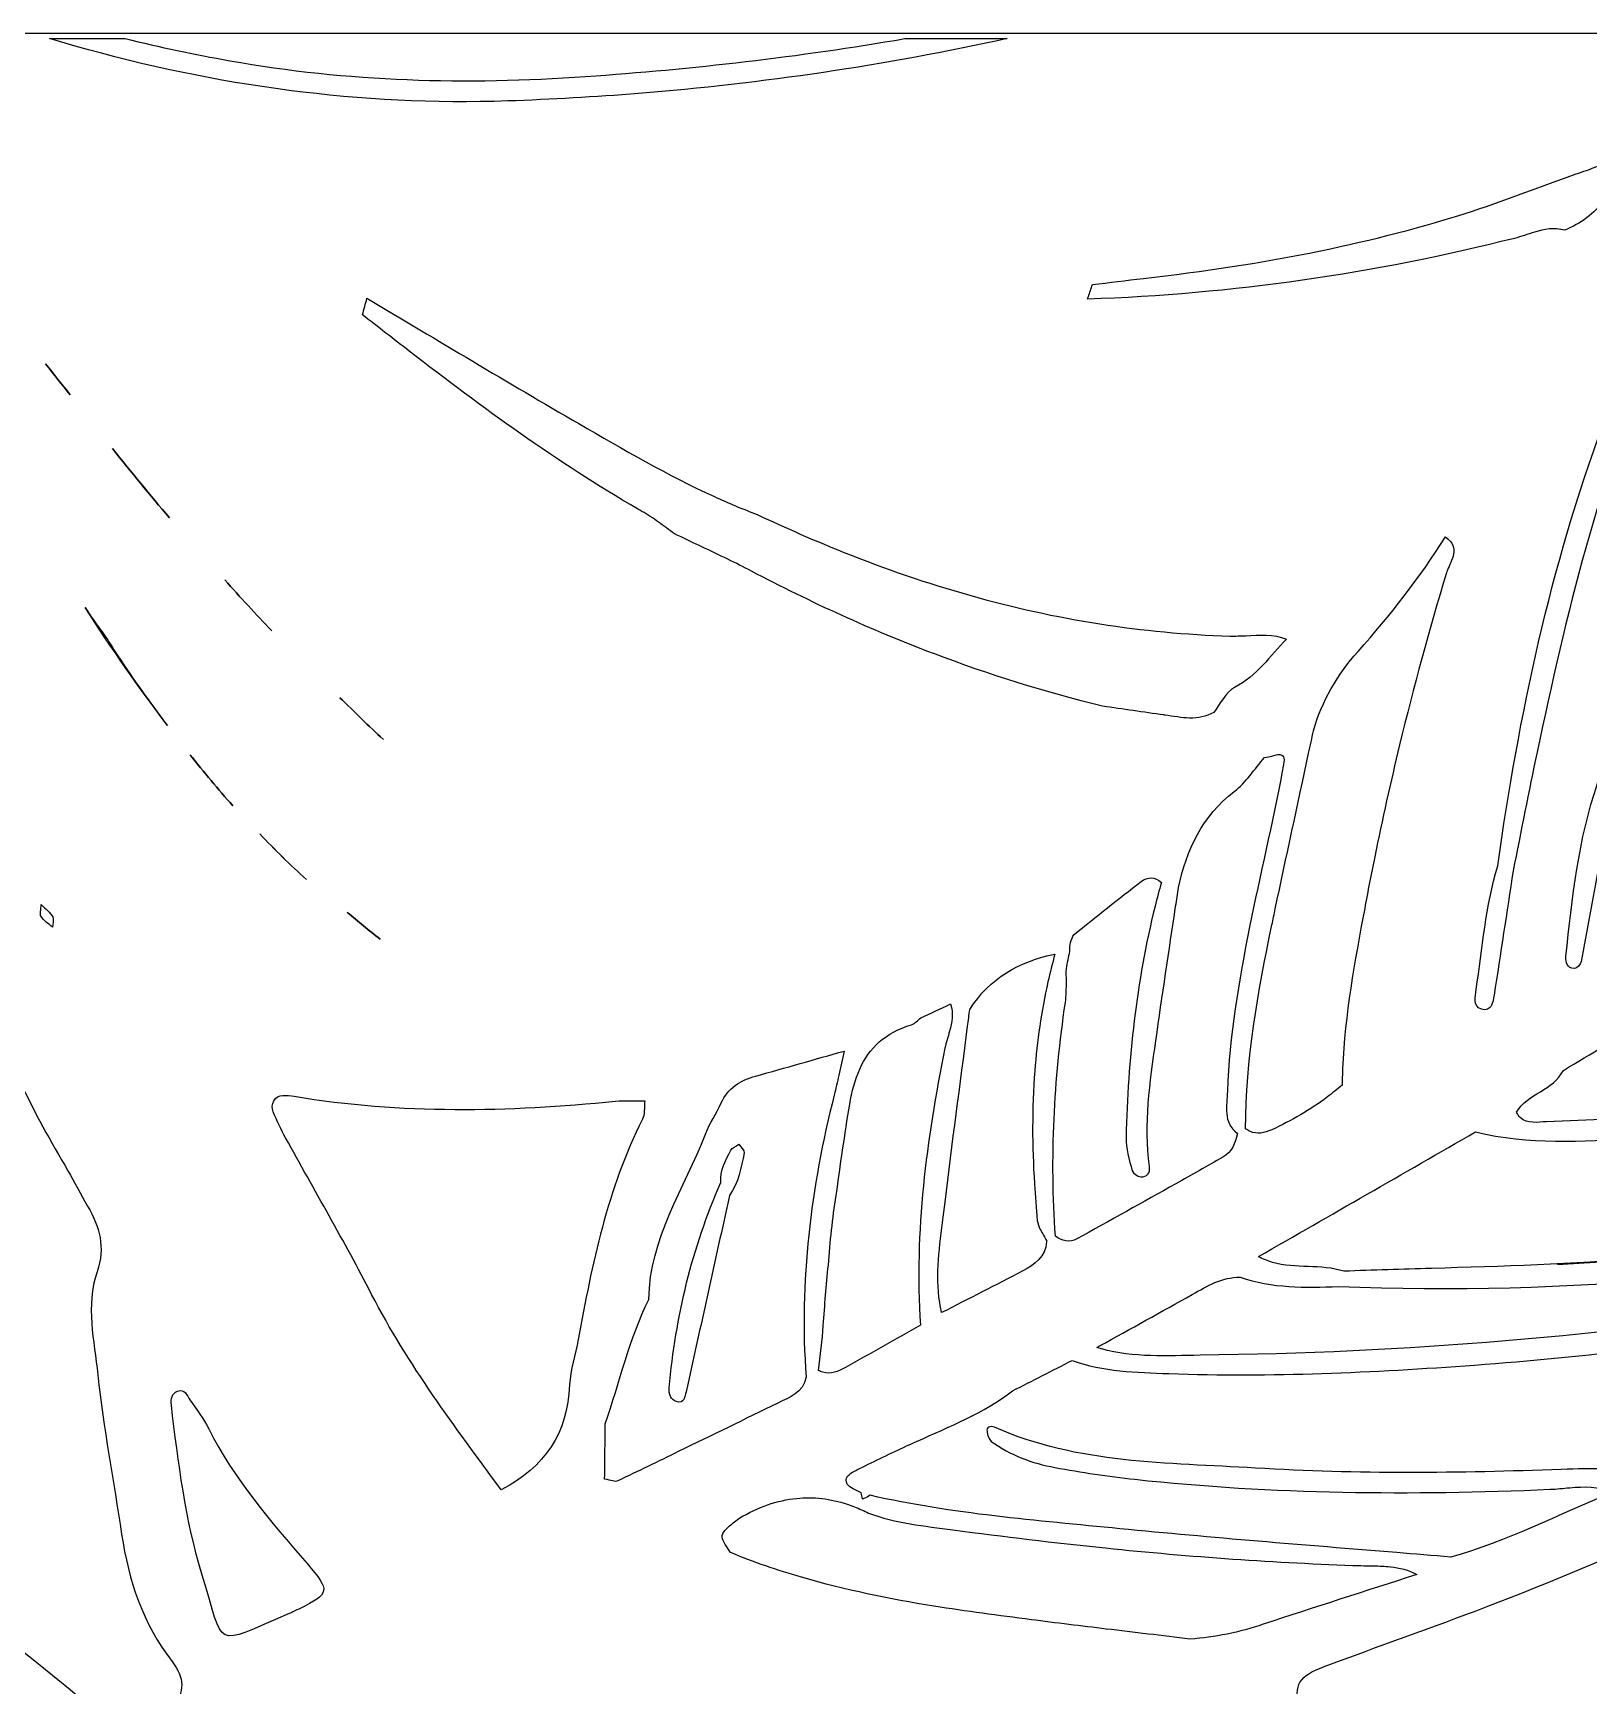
# Model space of a CAD drawing. Header units: centimetres. Extents: x -5.1 to 5.1, y -7 to 7.5.
# Drawn here: x -4.342 to -3.549, y 6.693 to 7.535 of the extents above; entities that cross this region are included whole.
import ezdxf

# ---------------------------------------------------------------- set-up
doc = ezdxf.new("R2010")
doc.units = ezdxf.units.CM
doc.header["$MEASUREMENT"] = 0
doc.layers.add('layer 1', color=7, linetype='Continuous')

msp = doc.modelspace()

# ---------------------------------------------------------------- linework, layer by layer
at = {"layer": 'layer 1', "color": 7}
msp.add_open_spline([(-5.12596, -6.96446), (-5.12596, -6.96446), (5.12594, -6.96446), (5.12594, -6.96446), (5.12594, -6.96446), (5.12594, -6.96446), (5.12594, 7.53467), (5.12594, 7.53467), (5.12594, 7.53467), (5.12594, 7.53467), (-5.12596, 7.53467), (-5.12596, 7.53467), (-5.12596, 7.53467), (-5.12596, 7.53467), (-5.12596, -6.96446), (-5.12596, -6.96446)], degree=3, knots=[0, 0, 0, 0, 0.2, 0.2, 0.2, 0.2, 0.4, 0.4, 0.4, 0.4, 0.6, 0.6, 0.6, 0.6, 1, 1, 1, 1], dxfattribs=at)
at = {"layer": 'layer 1', "color": 17}
for points, knots in [([(-3.84557, 7.53182), (-3.84557, 7.53182), (-3.89772, 7.53182), (-3.89772, 7.53182), (-3.89772, 7.53182), (-3.95142, 7.52255), (-4.00563, 7.51635), (-4.06022, 7.51254), (-4.06022, 7.51254), (-4.12086, 7.50827), (-4.18143, 7.50989), (-4.24151, 7.52058), (-4.24151, 7.52058), (-4.2594, 7.52377), (-4.2771, 7.52755), (-4.29467, 7.53182), (-4.29467, 7.53182), (-4.29467, 7.53182), (-4.3333, 7.53182), (-4.3333, 7.53182), (-4.3333, 7.53182), (-4.3333, 7.53182), (-4.32025, 7.52806), (-4.32025, 7.52806), (-4.32025, 7.52806), (-4.24829, 7.5076), (-4.1748, 7.49758), (-4.09987, 7.50008), (-4.09987, 7.50008), (-4.07765, 7.50089), (-4.05546, 7.50213), (-4.0333, 7.50389), (-4.0333, 7.50389), (-3.97022, 7.50896), (-3.90759, 7.51821), (-3.84557, 7.53182)], [0, 0, 0, 0, 0.1, 0.1, 0.1, 0.1, 0.2, 0.2, 0.2, 0.2, 0.3, 0.3, 0.3, 0.3, 0.4, 0.4, 0.4, 0.4, 0.5, 0.5, 0.5, 0.5, 0.6, 0.6, 0.6, 0.6, 0.7, 0.7, 0.7, 0.7, 0.8, 0.8, 0.8, 0.8, 1, 1, 1, 1]), ([(-3.54488, 7.15256), (-3.55458, 7.12402), (-3.55786, 7.09421), (-3.56093, 7.06444), (-3.56093, 7.06444), (-3.56125, 7.06169), (-3.5603, 7.05833), (-3.55659, 7.0583), (-3.55659, 7.0583), (-3.55543, 7.05826), (-3.55345, 7.06042), (-3.55321, 7.06183), (-3.55321, 7.06183), (-3.54767, 7.09125), (-3.54238, 7.12071), (-3.53701, 7.15013), (-3.53701, 7.15013), (-3.53186, 7.16893), (-3.52689, 7.18777), (-3.52149, 7.2065), (-3.52149, 7.2065), (-3.49468, 7.29939), (-3.46378, 7.39069), (-3.41644, 7.4756), (-3.41644, 7.4756), (-3.4122, 7.478), (-3.41019, 7.48209), (-3.4085, 7.48636), (-3.4085, 7.48636), (-3.40814, 7.48717), (-3.40832, 7.48819), (-3.40825, 7.48911), (-3.40825, 7.48911), (-3.40994, 7.48918), (-3.41188, 7.48985), (-3.4133, 7.48922), (-3.4133, 7.48922), (-3.41682, 7.48774), (-3.41901, 7.48491), (-3.41887, 7.48075), (-3.41887, 7.48075), (-3.43654, 7.46452), (-3.44692, 7.44346), (-3.45729, 7.42251), (-3.45729, 7.42251), (-3.47429, 7.38825), (-3.4877, 7.35252), (-3.49976, 7.31636), (-3.49976, 7.31636), (-3.51768, 7.26256), (-3.53444, 7.20841), (-3.54488, 7.15256)], [0, 0, 0, 0, 0.071429, 0.071429, 0.071429, 0.071429, 0.142857, 0.142857, 0.142857, 0.142857, 0.214286, 0.214286, 0.214286, 0.214286, 0.285714, 0.285714, 0.285714, 0.285714, 0.357143, 0.357143, 0.357143, 0.357143, 0.428571, 0.428571, 0.428571, 0.428571, 0.5, 0.5, 0.5, 0.5, 0.571429, 0.571429, 0.571429, 0.571429, 0.642857, 0.642857, 0.642857, 0.642857, 0.714286, 0.714286, 0.714286, 0.714286, 0.785714, 0.785714, 0.785714, 0.785714, 0.857143, 0.857143, 0.857143, 0.857143, 1, 1, 1, 1]), ([(-3.54132, 7.44988), (-3.53698, 7.45613), (-3.53112, 7.46135), (-3.52597, 7.46706), (-3.52597, 7.46706), (-3.53483, 7.47422), (-3.54273, 7.4672), (-3.55042, 7.4647), (-3.55042, 7.4647), (-3.55218, 7.46417), (-3.55395, 7.46353), (-3.55568, 7.46294), (-3.55568, 7.46294), (-3.57321, 7.45701), (-3.59039, 7.44992), (-3.60803, 7.4442), (-3.60803, 7.4442), (-3.63364, 7.43591), (-3.6596, 7.42921), (-3.68582, 7.42385), (-3.68582, 7.42385), (-3.68589, 7.42381), (-3.68592, 7.42381), (-3.68596, 7.42381), (-3.68596, 7.42381), (-3.71573, 7.41764), (-3.74586, 7.41312), (-3.77616, 7.40974), (-3.77616, 7.40974), (-3.78484, 7.40875), (-3.79348, 7.40762), (-3.80213, 7.40656), (-3.80213, 7.40656), (-3.80283, 7.40455), (-3.8035, 7.40247), (-3.80417, 7.40046), (-3.80417, 7.40046), (-3.80431, 7.40003), (-3.80446, 7.39961), (-3.80463, 7.39919), (-3.80463, 7.39919), (-3.73104, 7.40166), (-3.65862, 7.4121), (-3.58721, 7.43013), (-3.58721, 7.43013), (-3.58379, 7.43094), (-3.58037, 7.43228), (-3.57691, 7.4333), (-3.57691, 7.4333), (-3.57201, 7.43482), (-3.56697, 7.43584), (-3.56153, 7.43422), (-3.56153, 7.43422), (-3.55356, 7.43778), (-3.54657, 7.44233), (-3.54132, 7.44988)], [0, 0, 0, 0, 0.066667, 0.066667, 0.066667, 0.066667, 0.133333, 0.133333, 0.133333, 0.133333, 0.2, 0.2, 0.2, 0.2, 0.266667, 0.266667, 0.266667, 0.266667, 0.333333, 0.333333, 0.333333, 0.333333, 0.4, 0.4, 0.4, 0.4, 0.466667, 0.466667, 0.466667, 0.466667, 0.533333, 0.533333, 0.533333, 0.533333, 0.6, 0.6, 0.6, 0.6, 0.666667, 0.666667, 0.666667, 0.666667, 0.733333, 0.733333, 0.733333, 0.733333, 0.8, 0.8, 0.8, 0.8, 0.866667, 0.866667, 0.866667, 0.866667, 1, 1, 1, 1]), ([(-3.60394, 7.03763), (-3.59879, 7.03614), (-3.59815, 7.04101), (-3.59752, 7.04479), (-3.59752, 7.04479), (-3.59427, 7.06585), (-3.59106, 7.08694), (-3.58785, 7.10804), (-3.58785, 7.10804), (-3.58379, 7.12815), (-3.57991, 7.14833), (-3.57564, 7.16847), (-3.57564, 7.16847), (-3.56069, 7.23836), (-3.54485, 7.308), (-3.51433, 7.37322), (-3.51433, 7.37322), (-3.51038, 7.37979), (-3.50629, 7.38628), (-3.50244, 7.39287), (-3.50244, 7.39287), (-3.49704, 7.40205), (-3.49712, 7.40208), (-3.49627, 7.41344), (-3.49627, 7.41344), (-3.50788, 7.40162), (-3.51814, 7.39058), (-3.52216, 7.37516), (-3.52216, 7.37516), (-3.53091, 7.36317), (-3.53663, 7.34962), (-3.54178, 7.33586), (-3.54178, 7.33586), (-3.56891, 7.26295), (-3.58482, 7.18738), (-3.59568, 7.11055), (-3.59568, 7.11055), (-3.60175, 7.08998), (-3.60362, 7.06867), (-3.60662, 7.04757), (-3.60662, 7.04757), (-3.60715, 7.04405), (-3.60852, 7.03897), (-3.60394, 7.03763)], [0, 0, 0, 0, 0.083333, 0.083333, 0.083333, 0.083333, 0.166667, 0.166667, 0.166667, 0.166667, 0.25, 0.25, 0.25, 0.25, 0.333333, 0.333333, 0.333333, 0.333333, 0.416667, 0.416667, 0.416667, 0.416667, 0.5, 0.5, 0.5, 0.5, 0.583333, 0.583333, 0.583333, 0.583333, 0.666667, 0.666667, 0.666667, 0.666667, 0.75, 0.75, 0.75, 0.75, 0.833333, 0.833333, 0.833333, 0.833333, 1, 1, 1, 1]), ([(-3.74032, 7.18876), (-3.73686, 7.1931), (-3.73425, 7.1992), (-3.72974, 7.20146), (-3.72974, 7.20146), (-3.71824, 7.20717), (-3.71182, 7.21765), (-3.70324, 7.22608), (-3.70324, 7.22608), (-3.71002, 7.22869), (-3.71704, 7.2282), (-3.72399, 7.22781), (-3.72399, 7.22781), (-3.7267, 7.2277), (-3.72938, 7.22756), (-3.73207, 7.22763), (-3.73207, 7.22763), (-3.7545, 7.2283), (-3.77655, 7.23042), (-3.79828, 7.23381), (-3.79828, 7.23381), (-3.84316, 7.24083), (-3.88662, 7.25346), (-3.92899, 7.27035), (-3.92899, 7.27035), (-3.9437, 7.27625), (-3.9583, 7.28267), (-3.9728, 7.28951), (-3.9728, 7.28951), (-3.98024, 7.2923), (-3.98751, 7.29537), (-3.99467, 7.29865), (-3.99467, 7.29865), (-4.01845, 7.30951), (-4.04103, 7.32271), (-4.06364, 7.33579), (-4.06364, 7.33579), (-4.09987, 7.35671), (-4.13568, 7.3783), (-4.17163, 7.39961), (-4.17163, 7.39961), (-4.17237, 7.39679), (-4.17311, 7.394), (-4.17388, 7.39122), (-4.17388, 7.39122), (-4.16595, 7.38501), (-4.15801, 7.37883), (-4.15004, 7.37269), (-4.15004, 7.37269), (-4.11271, 7.34387), (-4.07472, 7.31604), (-4.03376, 7.29237), (-4.03376, 7.29237), (-4.03306, 7.29198), (-4.03231, 7.29156), (-4.03157, 7.29113), (-4.03157, 7.29113), (-4.02865, 7.28947), (-4.02589, 7.28757), (-4.02314, 7.28563), (-4.02314, 7.28563), (-4.02314, 7.28563), (-4.02311, 7.28563), (-4.02311, 7.28563), (-4.02311, 7.28563), (-4.02039, 7.28365), (-4.01767, 7.28164), (-4.01492, 7.2797), (-4.01492, 7.2797), (-4.00589, 7.27533), (-3.99679, 7.27113), (-3.98779, 7.26672), (-3.98779, 7.26672), (-3.98377, 7.26474), (-3.97979, 7.26277), (-3.97583, 7.26069), (-3.97583, 7.26069), (-3.9456, 7.24481), (-3.91473, 7.2307), (-3.88302, 7.21871), (-3.88302, 7.21871), (-3.88298, 7.21871), (-3.88291, 7.21871), (-3.88291, 7.21867), (-3.88291, 7.21867), (-3.85487, 7.20805), (-3.82629, 7.19906), (-3.79694, 7.1919), (-3.79694, 7.1919), (-3.78653, 7.19041), (-3.77609, 7.18886), (-3.76569, 7.18745), (-3.76569, 7.18745), (-3.76547, 7.18742), (-3.7653, 7.18738), (-3.76509, 7.18738), (-3.76509, 7.18738), (-3.75676, 7.18618), (-3.74836, 7.1841), (-3.74032, 7.18876)], [0, 0, 0, 0, 0.038462, 0.038462, 0.038462, 0.038462, 0.076923, 0.076923, 0.076923, 0.076923, 0.115385, 0.115385, 0.115385, 0.115385, 0.153846, 0.153846, 0.153846, 0.153846, 0.192308, 0.192308, 0.192308, 0.192308, 0.230769, 0.230769, 0.230769, 0.230769, 0.269231, 0.269231, 0.269231, 0.269231, 0.307692, 0.307692, 0.307692, 0.307692, 0.346154, 0.346154, 0.346154, 0.346154, 0.384615, 0.384615, 0.384615, 0.384615, 0.423077, 0.423077, 0.423077, 0.423077, 0.461538, 0.461538, 0.461538, 0.461538, 0.5, 0.5, 0.5, 0.5, 0.538462, 0.538462, 0.538462, 0.538462, 0.576923, 0.576923, 0.576923, 0.576923, 0.615385, 0.615385, 0.615385, 0.615385, 0.653846, 0.653846, 0.653846, 0.653846, 0.692308, 0.692308, 0.692308, 0.692308, 0.730769, 0.730769, 0.730769, 0.730769, 0.769231, 0.769231, 0.769231, 0.769231, 0.807692, 0.807692, 0.807692, 0.807692, 0.846154, 0.846154, 0.846154, 0.846154, 0.884615, 0.884615, 0.884615, 0.884615, 0.923077, 0.923077, 0.923077, 0.923077, 1, 1, 1, 1]), ([(-4.33524, 7.36624), (-4.33119, 7.36084), (-4.32685, 7.35576), (-4.32276, 7.3504), (-4.32276, 7.3504), (-4.32276, 7.35043), (-4.32279, 7.35047), (-4.32279, 7.35047), (-4.32279, 7.35047), (-4.32688, 7.3558), (-4.33119, 7.36088), (-4.33524, 7.36624)], [0, 0, 0, 0, 0.25, 0.25, 0.25, 0.25, 0.5, 0.5, 0.5, 0.5, 1, 1, 1, 1]), ([(-4.30117, 7.32306), (-4.29164, 7.31117), (-4.28205, 7.29939), (-4.27217, 7.28782), (-4.27217, 7.28782), (-4.28201, 7.29939), (-4.29168, 7.31113), (-4.30117, 7.32306)], [0, 0, 0, 0, 0.333333, 0.333333, 0.333333, 0.333333, 1, 1, 1, 1]), ([(-3.62232, 7.27808), (-3.63533, 7.2573), (-3.65054, 7.23811), (-3.66677, 7.21984), (-3.66677, 7.21984), (-3.67742, 7.20788), (-3.68522, 7.19472), (-3.68952, 7.17937), (-3.68952, 7.17937), (-3.69033, 7.1756), (-3.69114, 7.17179), (-3.69199, 7.16801), (-3.69199, 7.16801), (-3.69767, 7.14159), (-3.70335, 7.11517), (-3.70899, 7.08874), (-3.70899, 7.08874), (-3.70956, 7.08599), (-3.71012, 7.08328), (-3.71069, 7.08052), (-3.71069, 7.08052), (-3.71785, 7.04627), (-3.72395, 7.01187), (-3.72413, 6.9767), (-3.72413, 6.9767), (-3.72335, 6.97617), (-3.72258, 6.97571), (-3.72183, 6.97536), (-3.72183, 6.97536), (-3.7182, 6.97377), (-3.71453, 6.97455), (-3.71079, 6.97621), (-3.71079, 6.97621), (-3.70074, 6.98083), (-3.69128, 6.98633), (-3.68246, 6.99293), (-3.68246, 6.99293), (-3.67989, 6.99487), (-3.67735, 6.99688), (-3.67488, 6.999), (-3.67488, 6.999), (-3.67488, 6.9997), (-3.67488, 7.00048), (-3.67484, 7.00118), (-3.67484, 7.00118), (-3.67484, 7.0033), (-3.67477, 7.00538), (-3.67467, 7.00743), (-3.67467, 7.00743), (-3.67361, 7.03495), (-3.66849, 7.06197), (-3.66345, 7.08896), (-3.66345, 7.08896), (-3.66183, 7.0977), (-3.6601, 7.10645), (-3.65833, 7.11517), (-3.65833, 7.11517), (-3.65445, 7.13429), (-3.65022, 7.15334), (-3.64563, 7.17228), (-3.64563, 7.17228), (-3.63851, 7.20167), (-3.63057, 7.23084), (-3.62179, 7.25984), (-3.62179, 7.25984), (-3.62168, 7.26026), (-3.6215, 7.26072), (-3.62133, 7.26115), (-3.62133, 7.26115), (-3.62034, 7.26372), (-3.61872, 7.26651), (-3.61819, 7.2693), (-3.61819, 7.2693), (-3.61759, 7.27229), (-3.61826, 7.27533), (-3.62232, 7.27808)], [0, 0, 0, 0, 0.05, 0.05, 0.05, 0.05, 0.1, 0.1, 0.1, 0.1, 0.15, 0.15, 0.15, 0.15, 0.2, 0.2, 0.2, 0.2, 0.25, 0.25, 0.25, 0.25, 0.3, 0.3, 0.3, 0.3, 0.35, 0.35, 0.35, 0.35, 0.4, 0.4, 0.4, 0.4, 0.45, 0.45, 0.45, 0.45, 0.5, 0.5, 0.5, 0.5, 0.55, 0.55, 0.55, 0.55, 0.6, 0.6, 0.6, 0.6, 0.65, 0.65, 0.65, 0.65, 0.7, 0.7, 0.7, 0.7, 0.75, 0.75, 0.75, 0.75, 0.8, 0.8, 0.8, 0.8, 0.85, 0.85, 0.85, 0.85, 0.9, 0.9, 0.9, 0.9, 1, 1, 1, 1]), ([(-4.24402, 7.25617), (-4.23611, 7.24746), (-4.22825, 7.23871), (-4.2201, 7.23028), (-4.2201, 7.23028), (-4.22825, 7.23871), (-4.23611, 7.24746), (-4.24402, 7.25617)], [0, 0, 0, 0, 0.333333, 0.333333, 0.333333, 0.333333, 1, 1, 1, 1]), ([(-4.31514, 7.24217), (-4.30191, 7.22149), (-4.28783, 7.20149), (-4.27326, 7.18202), (-4.27326, 7.18202), (-4.2819, 7.19362), (-4.29041, 7.20534), (-4.29849, 7.21758), (-4.29849, 7.21758), (-4.30025, 7.22022), (-4.30191, 7.22298), (-4.30364, 7.22562), (-4.30364, 7.22562), (-4.30741, 7.2312), (-4.3115, 7.23645), (-4.31514, 7.24217)], [0, 0, 0, 0, 0.2, 0.2, 0.2, 0.2, 0.4, 0.4, 0.4, 0.4, 0.6, 0.6, 0.6, 0.6, 1, 1, 1, 1]), ([(-4.18542, 7.19624), (-4.17801, 7.18914), (-4.17082, 7.18181), (-4.1632, 7.17493), (-4.1632, 7.17493), (-4.17082, 7.18181), (-4.17801, 7.18914), (-4.18542, 7.19624)], [0, 0, 0, 0, 0.333333, 0.333333, 0.333333, 0.333333, 1, 1, 1, 1]), ([(-4.26169, 7.1672), (-4.25467, 7.15835), (-4.24744, 7.14963), (-4.23992, 7.14124), (-4.23992, 7.14124), (-4.24744, 7.14963), (-4.25464, 7.15831), (-4.26169, 7.1672)], [0, 0, 0, 0, 0.333333, 0.333333, 0.333333, 0.333333, 1, 1, 1, 1]), ([(-3.76699, 7.10218), (-3.77027, 7.10518), (-3.77398, 7.10522), (-3.77733, 7.10261), (-3.77733, 7.10261), (-3.78879, 7.09375), (-3.80012, 7.08472), (-3.81148, 7.07573), (-3.81148, 7.07573), (-3.81303, 7.07308), (-3.8138, 7.07022), (-3.81359, 7.06708), (-3.81359, 7.06708), (-3.81423, 7.06416), (-3.81479, 7.06123), (-3.81539, 7.0583), (-3.81539, 7.0583), (-3.81543, 7.05615), (-3.81539, 7.05403), (-3.81539, 7.05191), (-3.81539, 7.05191), (-3.81536, 7.04824), (-3.81539, 7.04461), (-3.81589, 7.04101), (-3.81589, 7.04101), (-3.82167, 7.00154), (-3.82379, 6.96192), (-3.82097, 6.92209), (-3.82097, 6.92209), (-3.81758, 6.91952), (-3.81366, 6.91867), (-3.81003, 6.92065), (-3.81003, 6.92065), (-3.7932, 6.92996), (-3.77641, 6.93931), (-3.75962, 6.94873), (-3.75962, 6.94873), (-3.75164, 6.95321), (-3.74367, 6.95772), (-3.73566, 6.96224), (-3.73566, 6.96224), (-3.73118, 6.96478), (-3.72921, 6.96936), (-3.72826, 6.97434), (-3.72826, 6.97434), (-3.73577, 6.98009), (-3.73362, 6.98838), (-3.73337, 6.99582), (-3.73337, 6.99582), (-3.73228, 7.02404), (-3.72755, 7.05188), (-3.72208, 7.0795), (-3.72208, 7.0795), (-3.71679, 7.10592), (-3.71033, 7.13214), (-3.7054, 7.15863), (-3.7054, 7.15863), (-3.70515, 7.15986), (-3.70494, 7.16103), (-3.70473, 7.16223), (-3.70473, 7.16223), (-3.70402, 7.16597), (-3.70501, 7.1672), (-3.70667, 7.16731), (-3.70667, 7.16731), (-3.70667, 7.16731), (-3.7067, 7.16731), (-3.7067, 7.16731), (-3.7067, 7.16731), (-3.70783, 7.16741), (-3.70928, 7.16699), (-3.71072, 7.16653), (-3.71072, 7.16653), (-3.71185, 7.16628), (-3.71309, 7.16604), (-3.71446, 7.16572), (-3.71446, 7.16572), (-3.71954, 7.1599), (-3.72392, 7.15306), (-3.72991, 7.14843), (-3.72991, 7.14843), (-3.74621, 7.13587), (-3.75418, 7.11887), (-3.75831, 7.0995), (-3.75831, 7.0995), (-3.75877, 7.09636), (-3.75919, 7.09319), (-3.75972, 7.09005), (-3.75972, 7.09005), (-3.76311, 7.06726), (-3.7666, 7.0444), (-3.76981, 7.02157), (-3.76981, 7.02157), (-3.77278, 7.00034), (-3.77602, 6.9791), (-3.77306, 6.95755), (-3.77306, 6.95755), (-3.77256, 6.95419), (-3.77419, 6.95201), (-3.7775, 6.95229), (-3.7775, 6.95229), (-3.77909, 6.9524), (-3.78152, 6.95402), (-3.78188, 6.95536), (-3.78188, 6.95536), (-3.78332, 6.96097), (-3.78512, 6.96679), (-3.78495, 6.97243), (-3.78495, 6.97243), (-3.78396, 7.01216), (-3.77987, 7.05149), (-3.7702, 7.09001), (-3.7702, 7.09001), (-3.76921, 7.09407), (-3.76812, 7.09816), (-3.76699, 7.10218)], [0, 0, 0, 0, 0.033333, 0.033333, 0.033333, 0.033333, 0.066667, 0.066667, 0.066667, 0.066667, 0.1, 0.1, 0.1, 0.1, 0.133333, 0.133333, 0.133333, 0.133333, 0.166667, 0.166667, 0.166667, 0.166667, 0.2, 0.2, 0.2, 0.2, 0.233333, 0.233333, 0.233333, 0.233333, 0.266667, 0.266667, 0.266667, 0.266667, 0.3, 0.3, 0.3, 0.3, 0.333333, 0.333333, 0.333333, 0.333333, 0.366667, 0.366667, 0.366667, 0.366667, 0.4, 0.4, 0.4, 0.4, 0.433333, 0.433333, 0.433333, 0.433333, 0.466667, 0.466667, 0.466667, 0.466667, 0.5, 0.5, 0.5, 0.5, 0.533333, 0.533333, 0.533333, 0.533333, 0.566667, 0.566667, 0.566667, 0.566667, 0.6, 0.6, 0.6, 0.6, 0.633333, 0.633333, 0.633333, 0.633333, 0.666667, 0.666667, 0.666667, 0.666667, 0.7, 0.7, 0.7, 0.7, 0.733333, 0.733333, 0.733333, 0.733333, 0.766667, 0.766667, 0.766667, 0.766667, 0.8, 0.8, 0.8, 0.8, 0.833333, 0.833333, 0.833333, 0.833333, 0.866667, 0.866667, 0.866667, 0.866667, 0.9, 0.9, 0.9, 0.9, 0.933333, 0.933333, 0.933333, 0.933333, 1, 1, 1, 1]), ([(-3.08645, 7.16738), (-3.09128, 7.17038), (-3.09572, 7.16851), (-3.09999, 7.16611), (-3.09999, 7.16611), (-3.10105, 7.16554), (-3.10207, 7.16498), (-3.1031, 7.16434), (-3.1031, 7.16434), (-3.11474, 7.15782), (-3.12628, 7.15097), (-3.13813, 7.14476), (-3.13813, 7.14476), (-3.15005, 7.13849), (-3.16124, 7.13034), (-3.17535, 7.12917), (-3.17535, 7.12917), (-3.21126, 7.10899), (-3.25049, 7.09749), (-3.28951, 7.08564), (-3.28951, 7.08564), (-3.3463, 7.06842), (-3.40388, 7.05442), (-3.4629, 7.04715), (-3.4629, 7.04715), (-3.47242, 7.04599), (-3.48191, 7.04309), (-3.49161, 7.04613), (-3.49161, 7.04613), (-3.50205, 7.04334), (-3.51116, 7.03823), (-3.52015, 7.03219), (-3.52015, 7.03219), (-3.5338, 7.02309), (-3.5482, 7.01498), (-3.56224, 7.00648), (-3.56224, 7.00648), (-3.56735, 6.99617), (-3.58041, 6.99483), (-3.58612, 6.9852), (-3.58612, 6.9852), (-3.58556, 6.98407), (-3.58492, 6.98319), (-3.58418, 6.98245), (-3.58418, 6.98245), (-3.58055, 6.97899), (-3.57522, 6.98016), (-3.57092, 6.9803), (-3.57092, 6.9803), (-3.5494, 6.98118), (-3.52781, 6.98203), (-3.50643, 6.98429), (-3.50643, 6.98429), (-3.50417, 6.98453), (-3.50188, 6.98478), (-3.49962, 6.98499), (-3.49962, 6.98499), (-3.49958, 6.98503), (-3.49958, 6.98499), (-3.49958, 6.98503), (-3.49958, 6.98503), (-3.44857, 6.99067), (-3.39816, 6.99907), (-3.34824, 7.01057), (-3.34824, 7.01057), (-3.32877, 7.01505), (-3.30944, 7.02002), (-3.29018, 7.02549), (-3.29018, 7.02549), (-3.26192, 7.0335), (-3.23377, 7.04186), (-3.20551, 7.0498), (-3.20551, 7.0498), (-3.20339, 7.05043), (-3.20128, 7.05107), (-3.19916, 7.05174), (-3.19916, 7.05174), (-3.19736, 7.0523), (-3.1956, 7.0529), (-3.19383, 7.05354), (-3.19383, 7.05354), (-3.18385, 7.05706), (-3.17432, 7.06158), (-3.16547, 7.06775), (-3.16547, 7.06775), (-3.13912, 7.10099), (-3.11276, 7.13418), (-3.08645, 7.16738)], [0, 0, 0, 0, 0.043478, 0.043478, 0.043478, 0.043478, 0.086957, 0.086957, 0.086957, 0.086957, 0.130435, 0.130435, 0.130435, 0.130435, 0.173913, 0.173913, 0.173913, 0.173913, 0.217391, 0.217391, 0.217391, 0.217391, 0.26087, 0.26087, 0.26087, 0.26087, 0.304348, 0.304348, 0.304348, 0.304348, 0.347826, 0.347826, 0.347826, 0.347826, 0.391304, 0.391304, 0.391304, 0.391304, 0.434783, 0.434783, 0.434783, 0.434783, 0.478261, 0.478261, 0.478261, 0.478261, 0.521739, 0.521739, 0.521739, 0.521739, 0.565217, 0.565217, 0.565217, 0.565217, 0.608696, 0.608696, 0.608696, 0.608696, 0.652174, 0.652174, 0.652174, 0.652174, 0.695652, 0.695652, 0.695652, 0.695652, 0.73913, 0.73913, 0.73913, 0.73913, 0.782609, 0.782609, 0.782609, 0.782609, 0.826087, 0.826087, 0.826087, 0.826087, 0.869565, 0.869565, 0.869565, 0.869565, 0.913043, 0.913043, 0.913043, 0.913043, 1, 1, 1, 1]), ([(-4.20242, 7.10363), (-4.21068, 7.111), (-4.21848, 7.11891), (-4.2262, 7.12684), (-4.2262, 7.12684), (-4.21851, 7.11891), (-4.21075, 7.11104), (-4.20242, 7.10363)], [0, 0, 0, 0, 0.333333, 0.333333, 0.333333, 0.333333, 1, 1, 1, 1]), ([(-4.33757, 7.0849), (-4.33616, 7.08271), (-4.3338, 7.08116), (-4.33182, 7.07936), (-4.33182, 7.07936), (-4.33172, 7.08112), (-4.33091, 7.08331), (-4.33165, 7.08458), (-4.33165, 7.08458), (-4.33295, 7.08684), (-4.33521, 7.08857), (-4.33747, 7.09097), (-4.33747, 7.09097), (-4.33757, 7.08836), (-4.33838, 7.08613), (-4.33757, 7.0849)], [0, 0, 0, 0, 0.2, 0.2, 0.2, 0.2, 0.4, 0.4, 0.4, 0.4, 0.6, 0.6, 0.6, 0.6, 1, 1, 1, 1]), ([(-4.18161, 7.08687), (-4.1759, 7.08246), (-4.17082, 7.07753), (-4.16482, 7.07336), (-4.16482, 7.07336), (-4.17078, 7.07749), (-4.17586, 7.08243), (-4.18154, 7.08684), (-4.18154, 7.08684), (-4.18157, 7.08684), (-4.18157, 7.08687), (-4.18161, 7.08687)], [0, 0, 0, 0, 0.25, 0.25, 0.25, 0.25, 0.5, 0.5, 0.5, 0.5, 1, 1, 1, 1]), ([(-4.30903, 6.90389), (-4.30476, 6.91627), (-4.30776, 6.92689), (-4.31394, 6.9374), (-4.31394, 6.9374), (-4.31736, 6.94333), (-4.3205, 6.94947), (-4.32392, 6.95536), (-4.32392, 6.95536), (-4.34131, 6.98499), (-4.35747, 7.01508), (-4.36587, 7.04877), (-4.36587, 7.04877), (-4.36724, 7.05438), (-4.37006, 7.05978), (-4.37285, 7.0649), (-4.37285, 7.0649), (-4.37497, 7.06885), (-4.37656, 7.07499), (-4.38291, 7.0729), (-4.38291, 7.0729), (-4.38739, 7.07146), (-4.38626, 7.06662), (-4.38612, 7.06285), (-4.38612, 7.06285), (-4.38597, 7.05893), (-4.3858, 7.05502), (-4.3858, 7.0511), (-4.3858, 7.0511), (-4.38604, 6.96739), (-4.41515, 6.89637), (-4.47794, 6.83996), (-4.47794, 6.83996), (-4.48366, 6.83485), (-4.48856, 6.82889), (-4.49357, 6.8236), (-4.49357, 6.8236), (-4.49198, 6.82077), (-4.49145, 6.81862), (-4.49004, 6.81749), (-4.49004, 6.81749), (-4.42333, 6.7632), (-4.34886, 6.71882), (-4.2867, 6.65867), (-4.2867, 6.65867), (-4.28603, 6.658), (-4.28497, 6.65751), (-4.28406, 6.6574), (-4.28406, 6.6574), (-4.28332, 6.65733), (-4.28247, 6.6579), (-4.28039, 6.65867), (-4.28039, 6.65867), (-4.27721, 6.6658), (-4.27443, 6.67419), (-4.26995, 6.68157), (-4.26995, 6.68157), (-4.26462, 6.69025), (-4.26434, 6.69713), (-4.27086, 6.70552), (-4.27086, 6.70552), (-4.28564, 6.7245), (-4.29302, 6.74669), (-4.29655, 6.77029), (-4.29655, 6.77029), (-4.3006, 6.79735), (-4.30579, 6.8243), (-4.30868, 6.8515), (-4.30868, 6.8515), (-4.31055, 6.86882), (-4.31496, 6.8866), (-4.30903, 6.90389)], [0, 0, 0, 0, 0.052632, 0.052632, 0.052632, 0.052632, 0.105263, 0.105263, 0.105263, 0.105263, 0.157895, 0.157895, 0.157895, 0.157895, 0.210526, 0.210526, 0.210526, 0.210526, 0.263158, 0.263158, 0.263158, 0.263158, 0.315789, 0.315789, 0.315789, 0.315789, 0.368421, 0.368421, 0.368421, 0.368421, 0.421053, 0.421053, 0.421053, 0.421053, 0.473684, 0.473684, 0.473684, 0.473684, 0.526316, 0.526316, 0.526316, 0.526316, 0.578947, 0.578947, 0.578947, 0.578947, 0.631579, 0.631579, 0.631579, 0.631579, 0.684211, 0.684211, 0.684211, 0.684211, 0.736842, 0.736842, 0.736842, 0.736842, 0.789474, 0.789474, 0.789474, 0.789474, 0.842105, 0.842105, 0.842105, 0.842105, 0.894737, 0.894737, 0.894737, 0.894737, 1, 1, 1, 1]), ([(-3.82121, 7.06564), (-3.83938, 7.062), (-3.85441, 7.0535), (-3.86457, 7.03749), (-3.86457, 7.03749), (-3.86496, 7.03466), (-3.86531, 7.03181), (-3.86566, 7.02895), (-3.86566, 7.02895), (-3.86954, 6.9991), (-3.87356, 6.96926), (-3.87716, 6.93941), (-3.87716, 6.93941), (-3.87716, 6.93941), (-3.87812, 6.93165), (-3.87812, 6.93165), (-3.87812, 6.93165), (-3.87984, 6.91726), (-3.88221, 6.90276), (-3.87991, 6.88822), (-3.87991, 6.88822), (-3.87967, 6.88653), (-3.87931, 6.88484), (-3.87893, 6.88311), (-3.87893, 6.88311), (-3.8651, 6.8902), (-3.85127, 6.89715), (-3.83758, 6.90438), (-3.83758, 6.90438), (-3.83151, 6.90759), (-3.82601, 6.91151), (-3.82545, 6.91923), (-3.82545, 6.91923), (-3.82541, 6.91934), (-3.82541, 6.91945), (-3.82541, 6.91955), (-3.82541, 6.91955), (-3.82636, 6.92156), (-3.82767, 6.92347), (-3.82866, 6.92548), (-3.82866, 6.92548), (-3.82943, 6.92692), (-3.83003, 6.92844), (-3.83017, 6.92996), (-3.83017, 6.92996), (-3.83077, 6.93624), (-3.83127, 6.94245), (-3.83165, 6.94869), (-3.83165, 6.94869), (-3.83285, 6.96795), (-3.83292, 6.98711), (-3.83148, 7.00619), (-3.83148, 7.00619), (-3.83031, 7.0214), (-3.82816, 7.03646), (-3.82478, 7.05153), (-3.82478, 7.05153), (-3.82372, 7.05622), (-3.82252, 7.06094), (-3.82121, 7.06564)], [0, 0, 0, 0, 0.0625, 0.0625, 0.0625, 0.0625, 0.125, 0.125, 0.125, 0.125, 0.1875, 0.1875, 0.1875, 0.1875, 0.25, 0.25, 0.25, 0.25, 0.3125, 0.3125, 0.3125, 0.3125, 0.375, 0.375, 0.375, 0.375, 0.4375, 0.4375, 0.4375, 0.4375, 0.5, 0.5, 0.5, 0.5, 0.5625, 0.5625, 0.5625, 0.5625, 0.625, 0.625, 0.625, 0.625, 0.6875, 0.6875, 0.6875, 0.6875, 0.75, 0.75, 0.75, 0.75, 0.8125, 0.8125, 0.8125, 0.8125, 0.875, 0.875, 0.875, 0.875, 1, 1, 1, 1]), ([(-3.27511, 6.95409), (-3.27511, 6.95409), (-3.27511, 6.95409), (-3.27511, 6.95409), (-3.27511, 6.95409), (-3.24558, 6.98397), (-3.21606, 7.01385), (-3.18657, 7.04376), (-3.18657, 7.04376), (-3.19221, 7.04542), (-3.19747, 7.04496), (-3.20255, 7.04355), (-3.20255, 7.04355), (-3.20854, 7.04186), (-3.21422, 7.03893), (-3.21997, 7.03689), (-3.21997, 7.03689), (-3.31889, 7.00147), (-3.42077, 6.9803), (-3.52537, 6.97215), (-3.52537, 6.97215), (-3.55261, 6.97007), (-3.57998, 6.96859), (-3.60697, 6.97511), (-3.60697, 6.97511), (-3.64384, 6.95395), (-3.68067, 6.93278), (-3.71757, 6.91161), (-3.71757, 6.91161), (-3.7152, 6.91031), (-3.71284, 6.90943), (-3.7104, 6.90869), (-3.7104, 6.90869), (-3.69859, 6.90537), (-3.68575, 6.90787), (-3.674, 6.90417), (-3.674, 6.90417), (-3.65918, 6.90477), (-3.64429, 6.90519), (-3.62944, 6.90562), (-3.62944, 6.90562), (-3.59346, 6.90664), (-3.55751, 6.9078), (-3.52156, 6.91077), (-3.52156, 6.91077), (-3.5361, 6.9095), (-3.55067, 6.90854), (-3.56524, 6.9077), (-3.56524, 6.9077), (-3.5506, 6.90844), (-3.53599, 6.9095), (-3.52142, 6.91077), (-3.52142, 6.91077), (-3.52142, 6.91077), (-3.52156, 6.91077), (-3.52156, 6.91077), (-3.52156, 6.91077), (-3.50212, 6.91246), (-3.48265, 6.91405), (-3.46328, 6.91659), (-3.46328, 6.91659), (-3.463, 6.91662), (-3.46275, 6.91662), (-3.46251, 6.91666), (-3.46251, 6.91666), (-3.41255, 6.9228), (-3.3631, 6.93151), (-3.31441, 6.94442), (-3.31441, 6.94442), (-3.31092, 6.9453), (-3.3075, 6.94626), (-3.304, 6.94724), (-3.304, 6.94724), (-3.29727, 6.94911), (-3.29049, 6.95109), (-3.28379, 6.9531), (-3.28379, 6.9531), (-3.28107, 6.95395), (-3.27801, 6.95377), (-3.27511, 6.95409)], [0, 0, 0, 0, 0.047619, 0.047619, 0.047619, 0.047619, 0.095238, 0.095238, 0.095238, 0.095238, 0.142857, 0.142857, 0.142857, 0.142857, 0.190476, 0.190476, 0.190476, 0.190476, 0.238095, 0.238095, 0.238095, 0.238095, 0.285714, 0.285714, 0.285714, 0.285714, 0.333333, 0.333333, 0.333333, 0.333333, 0.380952, 0.380952, 0.380952, 0.380952, 0.428571, 0.428571, 0.428571, 0.428571, 0.47619, 0.47619, 0.47619, 0.47619, 0.52381, 0.52381, 0.52381, 0.52381, 0.571429, 0.571429, 0.571429, 0.571429, 0.619048, 0.619048, 0.619048, 0.619048, 0.666667, 0.666667, 0.666667, 0.666667, 0.714286, 0.714286, 0.714286, 0.714286, 0.761905, 0.761905, 0.761905, 0.761905, 0.809524, 0.809524, 0.809524, 0.809524, 0.857143, 0.857143, 0.857143, 0.857143, 0.904762, 0.904762, 0.904762, 0.904762, 1, 1, 1, 1]), ([(-3.87431, 7.04031), (-3.87939, 7.03791), (-3.88447, 7.03554), (-3.88955, 7.03315), (-3.88955, 7.03315), (-3.8911, 7.03202), (-3.89247, 7.03029), (-3.89424, 7.02972), (-3.89424, 7.02972), (-3.90771, 7.02563), (-3.91576, 7.01791), (-3.92063, 7.00715), (-3.92063, 7.00715), (-3.92063, 7.00715), (-3.92063, 7.00711), (-3.92063, 7.00711), (-3.92063, 7.00711), (-3.92302, 7.00185), (-3.92461, 6.99582), (-3.92571, 6.98919), (-3.92571, 6.98919), (-3.92825, 6.97377), (-3.93054, 6.95839), (-3.93255, 6.94294), (-3.93255, 6.94294), (-3.93255, 6.94287), (-3.93258, 6.9428), (-3.93258, 6.94269), (-3.93258, 6.94269), (-3.93452, 6.93095), (-3.93572, 6.91916), (-3.93661, 6.90731), (-3.93661, 6.90731), (-3.93759, 6.89708), (-3.93848, 6.88688), (-3.93918, 6.87662), (-3.93918, 6.87662), (-3.93971, 6.86893), (-3.9408, 6.86134), (-3.94162, 6.85369), (-3.94162, 6.85369), (-3.94091, 6.85326), (-3.9402, 6.85298), (-3.93946, 6.85277), (-3.93946, 6.85277), (-3.93537, 6.85154), (-3.93153, 6.85316), (-3.92789, 6.8552), (-3.92789, 6.8552), (-3.91512, 6.86226), (-3.90246, 6.86953), (-3.88972, 6.87672), (-3.88972, 6.87672), (-3.89279, 6.92435), (-3.88676, 6.9712), (-3.87723, 7.01769), (-3.87723, 7.01769), (-3.87663, 7.02066), (-3.87568, 7.02355), (-3.87487, 7.02644), (-3.87487, 7.02644), (-3.87364, 7.03092), (-3.87279, 7.03544), (-3.87431, 7.04031)], [0, 0, 0, 0, 0.058824, 0.058824, 0.058824, 0.058824, 0.117647, 0.117647, 0.117647, 0.117647, 0.176471, 0.176471, 0.176471, 0.176471, 0.235294, 0.235294, 0.235294, 0.235294, 0.294118, 0.294118, 0.294118, 0.294118, 0.352941, 0.352941, 0.352941, 0.352941, 0.411765, 0.411765, 0.411765, 0.411765, 0.470588, 0.470588, 0.470588, 0.470588, 0.529412, 0.529412, 0.529412, 0.529412, 0.588235, 0.588235, 0.588235, 0.588235, 0.647059, 0.647059, 0.647059, 0.647059, 0.705882, 0.705882, 0.705882, 0.705882, 0.764706, 0.764706, 0.764706, 0.764706, 0.823529, 0.823529, 0.823529, 0.823529, 0.882353, 0.882353, 0.882353, 0.882353, 1, 1, 1, 1]), ([(-3.92849, 7.01632), (-3.94352, 7.01205), (-3.95851, 7.00775), (-3.97354, 7.00355), (-3.97354, 7.00355), (-3.98141, 7.00136), (-3.98779, 6.99759), (-3.99129, 6.98968), (-3.99129, 6.98968), (-3.99361, 6.98436), (-3.99714, 6.97945), (-3.99922, 6.97406), (-3.99922, 6.97406), (-4.00981, 6.94633), (-4.02773, 6.9211), (-4.02798, 6.88981), (-4.02798, 6.88981), (-4.03814, 6.86967), (-4.04286, 6.84762), (-4.0502, 6.82649), (-4.0502, 6.82649), (-4.05027, 6.81943), (-4.05038, 6.81234), (-4.05048, 6.80536), (-4.05048, 6.80536), (-4.05048, 6.80313), (-4.05052, 6.80095), (-4.05055, 6.79876), (-4.05055, 6.79876), (-4.05055, 6.79876), (-4.05055, 6.7983), (-4.05055, 6.7983), (-4.05055, 6.7983), (-4.05048, 6.7983), (-4.05045, 6.7983), (-4.05041, 6.7983), (-4.05041, 6.7983), (-4.04727, 6.79781), (-4.04519, 6.79678), (-4.04389, 6.79738), (-4.04389, 6.79738), (-4.03358, 6.80236), (-4.02335, 6.8073), (-4.01309, 6.81231), (-4.01309, 6.81231), (-3.99615, 6.82049), (-3.97926, 6.82878), (-3.96239, 6.83707), (-3.96239, 6.83707), (-3.9564, 6.84004), (-3.94941, 6.84219), (-3.94793, 6.8502), (-3.94793, 6.8502), (-3.95156, 6.89895), (-3.9455, 6.94672), (-3.93364, 6.99388), (-3.93364, 6.99388), (-3.9328, 6.99723), (-3.93202, 7.00055), (-3.93128, 7.00394), (-3.93128, 7.00394), (-3.93036, 7.00803), (-3.92944, 7.01219), (-3.92849, 7.01632)], [0, 0, 0, 0, 0.058824, 0.058824, 0.058824, 0.058824, 0.117647, 0.117647, 0.117647, 0.117647, 0.176471, 0.176471, 0.176471, 0.176471, 0.235294, 0.235294, 0.235294, 0.235294, 0.294118, 0.294118, 0.294118, 0.294118, 0.352941, 0.352941, 0.352941, 0.352941, 0.411765, 0.411765, 0.411765, 0.411765, 0.470588, 0.470588, 0.470588, 0.470588, 0.529412, 0.529412, 0.529412, 0.529412, 0.588235, 0.588235, 0.588235, 0.588235, 0.647059, 0.647059, 0.647059, 0.647059, 0.705882, 0.705882, 0.705882, 0.705882, 0.764706, 0.764706, 0.764706, 0.764706, 0.823529, 0.823529, 0.823529, 0.823529, 0.882353, 0.882353, 0.882353, 0.882353, 1, 1, 1, 1]), ([(-4.03006, 6.99092), (-4.03531, 6.99088), (-4.04022, 6.9912), (-4.04501, 6.99074), (-4.04501, 6.99074), (-4.09966, 6.98545), (-4.15423, 6.98407), (-4.20863, 6.99332), (-4.20863, 6.99332), (-4.21057, 6.99367), (-4.21251, 6.99367), (-4.21445, 6.99367), (-4.21445, 6.99367), (-4.21833, 6.99371), (-4.22105, 6.98919), (-4.21936, 6.98527), (-4.21936, 6.98527), (-4.21742, 6.98079), (-4.21534, 6.97635), (-4.21301, 6.97208), (-4.21301, 6.97208), (-4.1984, 6.94552), (-4.18313, 6.91934), (-4.16923, 6.89242), (-4.16923, 6.89242), (-4.15081, 6.85672), (-4.12675, 6.82494), (-4.10326, 6.79287), (-4.10326, 6.79287), (-4.08089, 6.80451), (-4.06936, 6.82183), (-4.0684, 6.84635), (-4.0684, 6.84635), (-4.06805, 6.85408), (-4.06544, 6.86166), (-4.06403, 6.86939), (-4.06403, 6.86939), (-4.05694, 6.90791), (-4.04911, 6.94619), (-4.03129, 6.98161), (-4.03129, 6.98161), (-4.03006, 6.984), (-4.03048, 6.98728), (-4.03006, 6.99092)], [0, 0, 0, 0, 0.083333, 0.083333, 0.083333, 0.083333, 0.166667, 0.166667, 0.166667, 0.166667, 0.25, 0.25, 0.25, 0.25, 0.333333, 0.333333, 0.333333, 0.333333, 0.416667, 0.416667, 0.416667, 0.416667, 0.5, 0.5, 0.5, 0.5, 0.583333, 0.583333, 0.583333, 0.583333, 0.666667, 0.666667, 0.666667, 0.666667, 0.75, 0.75, 0.75, 0.75, 0.833333, 0.833333, 0.833333, 0.833333, 1, 1, 1, 1]), ([(-3.98631, 6.96577), (-3.98903, 6.96065), (-3.99185, 6.9555), (-3.99129, 6.9494), (-3.99129, 6.9494), (-4.00614, 6.91606), (-4.01439, 6.88106), (-4.01764, 6.84483), (-4.01764, 6.84483), (-4.01792, 6.84169), (-4.01704, 6.83869), (-4.01401, 6.83778), (-4.01401, 6.83778), (-4.01005, 6.83654), (-4.00963, 6.84039), (-4.0091, 6.84272), (-4.0091, 6.84272), (-4.00166, 6.87605), (-3.99432, 6.90939), (-3.98698, 6.94273), (-3.98698, 6.94273), (-3.98236, 6.94926), (-3.98091, 6.95691), (-3.9795, 6.96446), (-3.9795, 6.96446), (-3.97926, 6.96573), (-3.9812, 6.96735), (-3.98218, 6.96883), (-3.98218, 6.96883), (-3.9836, 6.96781), (-3.98557, 6.96714), (-3.98631, 6.96577)], [0, 0, 0, 0, 0.111111, 0.111111, 0.111111, 0.111111, 0.222222, 0.222222, 0.222222, 0.222222, 0.333333, 0.333333, 0.333333, 0.333333, 0.444444, 0.444444, 0.444444, 0.444444, 0.555556, 0.555556, 0.555556, 0.555556, 0.666667, 0.666667, 0.666667, 0.666667, 0.777778, 0.777778, 0.777778, 0.777778, 1, 1, 1, 1]), ([(-3.51638, 6.80342), (-3.50145, 6.8079), (-3.48703, 6.81358), (-3.47344, 6.8212), (-3.47344, 6.8212), (-3.43203, 6.84448), (-3.38934, 6.86561), (-3.35149, 6.89493), (-3.35149, 6.89493), (-3.33466, 6.90798), (-3.31709, 6.92008), (-3.29981, 6.9326), (-3.29981, 6.9326), (-3.30651, 6.93483), (-3.31282, 6.93387), (-3.31903, 6.93225), (-3.31903, 6.93225), (-3.32305, 6.93123), (-3.32704, 6.92992), (-3.3311, 6.92901), (-3.3311, 6.92901), (-3.44487, 6.90262), (-3.56009, 6.89161), (-3.67682, 6.89644), (-3.67682, 6.89644), (-3.69372, 6.89577), (-3.71058, 6.89553), (-3.72691, 6.9011), (-3.72691, 6.9011), (-3.73616, 6.90131), (-3.74364, 6.89662), (-3.75126, 6.89235), (-3.75126, 6.89235), (-3.76699, 6.88357), (-3.78269, 6.87485), (-3.79842, 6.86614), (-3.79842, 6.86614), (-3.79888, 6.86589), (-3.79934, 6.86565), (-3.7998, 6.8654), (-3.7998, 6.8654), (-3.79899, 6.86515), (-3.79821, 6.86491), (-3.79747, 6.86469), (-3.79747, 6.86469), (-3.781, 6.86004), (-3.76399, 6.8612), (-3.74731, 6.86141), (-3.74731, 6.86141), (-3.64324, 6.86251), (-3.5398, 6.87126), (-3.43693, 6.88692), (-3.43693, 6.88692), (-3.41883, 6.89091), (-3.40067, 6.89489), (-3.38253, 6.89891), (-3.38253, 6.89891), (-3.37968, 6.89955), (-3.37622, 6.90061), (-3.3747, 6.89757), (-3.3747, 6.89757), (-3.37357, 6.89532), (-3.3747, 6.8939), (-3.37636, 6.89299), (-3.37636, 6.89299), (-3.37714, 6.89253), (-3.37802, 6.89221), (-3.37886, 6.89193), (-3.37886, 6.89193), (-3.39834, 6.88561), (-3.41785, 6.87919), (-3.43873, 6.87976), (-3.43873, 6.87976), (-3.49429, 6.86699), (-3.55074, 6.8606), (-3.60743, 6.85644), (-3.60743, 6.85644), (-3.65925, 6.85263), (-3.71115, 6.85016), (-3.76318, 6.85207), (-3.76318, 6.85207), (-3.7798, 6.85266), (-3.79652, 6.85295), (-3.81243, 6.85877), (-3.81243, 6.85877), (-3.82252, 6.85362), (-3.83264, 6.84843), (-3.84277, 6.84328), (-3.84277, 6.84328), (-3.85758, 6.83189), (-3.87483, 6.82508), (-3.8917, 6.81749), (-3.8917, 6.81749), (-3.89339, 6.81675), (-3.89508, 6.81598), (-3.89678, 6.8152), (-3.89678, 6.8152), (-3.90482, 6.8115), (-3.91279, 6.80762), (-3.92077, 6.8037), (-3.92077, 6.8037), (-3.92161, 6.80324), (-3.92246, 6.80282), (-3.92334, 6.80243), (-3.92334, 6.80243), (-3.92588, 6.80119), (-3.92877, 6.79876), (-3.92698, 6.79576), (-3.92698, 6.79576), (-3.92571, 6.79372), (-3.92235, 6.79283), (-3.91992, 6.79142), (-3.91992, 6.79142), (-3.91967, 6.79036), (-3.91943, 6.78934), (-3.91918, 6.78828), (-3.91918, 6.78828), (-3.91914, 6.78818), (-3.91907, 6.78807), (-3.91904, 6.78804), (-3.91904, 6.78804), (-3.9189, 6.78818), (-3.91876, 6.78835), (-3.91858, 6.78849), (-3.91858, 6.78849), (-3.91741, 6.78888), (-3.91636, 6.78945), (-3.9153, 6.79008), (-3.9153, 6.79008), (-3.87342, 6.78056), (-3.83067, 6.77728), (-3.78809, 6.77308), (-3.78809, 6.77308), (-3.74117, 6.76846), (-3.69414, 6.76475), (-3.64712, 6.76091), (-3.64712, 6.76091), (-3.63798, 6.76013), (-3.62881, 6.75939), (-3.61964, 6.75861), (-3.61964, 6.75861), (-3.59095, 6.76655), (-3.5646, 6.78045), (-3.53719, 6.79156), (-3.53719, 6.79156), (-3.54432, 6.79488), (-3.55169, 6.7946), (-3.55903, 6.79393), (-3.55903, 6.79393), (-3.56238, 6.79368), (-3.56566, 6.79329), (-3.56894, 6.79315), (-3.56894, 6.79315), (-3.63957, 6.79008), (-3.71009, 6.79065), (-3.78047, 6.79823), (-3.78047, 6.79823), (-3.79408, 6.79971), (-3.8077, 6.80176), (-3.82118, 6.80426), (-3.82118, 6.80426), (-3.83282, 6.80642), (-3.84393, 6.81044), (-3.8536, 6.81756), (-3.8536, 6.81756), (-3.85487, 6.81852), (-3.8555, 6.82077), (-3.85578, 6.8225), (-3.85578, 6.8225), (-3.85614, 6.82462), (-3.8543, 6.82575), (-3.8519, 6.82472), (-3.8519, 6.82472), (-3.8307, 6.81534), (-3.80872, 6.81083), (-3.78639, 6.80832), (-3.78639, 6.80832), (-3.76413, 6.80582), (-3.74152, 6.80532), (-3.71908, 6.80398), (-3.71908, 6.80398), (-3.66726, 6.80077), (-3.61523, 6.80134), (-3.5633, 6.80328), (-3.5633, 6.80328), (-3.5555, 6.80356), (-3.54767, 6.80359), (-3.53987, 6.80356), (-3.53987, 6.80356), (-3.53204, 6.80352), (-3.52421, 6.80342), (-3.51638, 6.80342)], [0, 0, 0, 0, 0.020408, 0.020408, 0.020408, 0.020408, 0.040816, 0.040816, 0.040816, 0.040816, 0.061224, 0.061224, 0.061224, 0.061224, 0.081633, 0.081633, 0.081633, 0.081633, 0.102041, 0.102041, 0.102041, 0.102041, 0.122449, 0.122449, 0.122449, 0.122449, 0.142857, 0.142857, 0.142857, 0.142857, 0.163265, 0.163265, 0.163265, 0.163265, 0.183673, 0.183673, 0.183673, 0.183673, 0.204082, 0.204082, 0.204082, 0.204082, 0.22449, 0.22449, 0.22449, 0.22449, 0.244898, 0.244898, 0.244898, 0.244898, 0.265306, 0.265306, 0.265306, 0.265306, 0.285714, 0.285714, 0.285714, 0.285714, 0.306122, 0.306122, 0.306122, 0.306122, 0.326531, 0.326531, 0.326531, 0.326531, 0.346939, 0.346939, 0.346939, 0.346939, 0.367347, 0.367347, 0.367347, 0.367347, 0.387755, 0.387755, 0.387755, 0.387755, 0.408163, 0.408163, 0.408163, 0.408163, 0.428571, 0.428571, 0.428571, 0.428571, 0.44898, 0.44898, 0.44898, 0.44898, 0.469388, 0.469388, 0.469388, 0.469388, 0.489796, 0.489796, 0.489796, 0.489796, 0.510204, 0.510204, 0.510204, 0.510204, 0.530612, 0.530612, 0.530612, 0.530612, 0.55102, 0.55102, 0.55102, 0.55102, 0.571429, 0.571429, 0.571429, 0.571429, 0.591837, 0.591837, 0.591837, 0.591837, 0.612245, 0.612245, 0.612245, 0.612245, 0.632653, 0.632653, 0.632653, 0.632653, 0.653061, 0.653061, 0.653061, 0.653061, 0.673469, 0.673469, 0.673469, 0.673469, 0.693878, 0.693878, 0.693878, 0.693878, 0.714286, 0.714286, 0.714286, 0.714286, 0.734694, 0.734694, 0.734694, 0.734694, 0.755102, 0.755102, 0.755102, 0.755102, 0.77551, 0.77551, 0.77551, 0.77551, 0.795918, 0.795918, 0.795918, 0.795918, 0.816327, 0.816327, 0.816327, 0.816327, 0.836735, 0.836735, 0.836735, 0.836735, 0.857143, 0.857143, 0.857143, 0.857143, 0.877551, 0.877551, 0.877551, 0.877551, 0.897959, 0.897959, 0.897959, 0.897959, 0.918367, 0.918367, 0.918367, 0.918367, 0.938776, 0.938776, 0.938776, 0.938776, 0.959184, 0.959184, 0.959184, 0.959184, 1, 1, 1, 1]), ([(-4.25548, 6.74948), (-4.2437, 6.71152), (-4.25083, 6.71296), (-4.21128, 6.72983), (-4.21128, 6.72983), (-4.20948, 6.73064), (-4.20772, 6.73149), (-4.20595, 6.7323), (-4.20595, 6.7323), (-4.19036, 6.74006), (-4.19008, 6.74136), (-4.20207, 6.75533), (-4.20207, 6.75533), (-4.22059, 6.77689), (-4.23936, 6.7982), (-4.25217, 6.82391), (-4.25217, 6.82391), (-4.25478, 6.82917), (-4.25845, 6.83386), (-4.26176, 6.83873), (-4.26176, 6.83873), (-4.26328, 6.84095), (-4.26434, 6.84448), (-4.26801, 6.84314), (-4.26801, 6.84314), (-4.27107, 6.84205), (-4.27157, 6.83908), (-4.27122, 6.83605), (-4.27122, 6.83605), (-4.26769, 6.80687), (-4.26416, 6.77749), (-4.25548, 6.74948)], [0, 0, 0, 0, 0.111111, 0.111111, 0.111111, 0.111111, 0.222222, 0.222222, 0.222222, 0.222222, 0.333333, 0.333333, 0.333333, 0.333333, 0.444444, 0.444444, 0.444444, 0.444444, 0.555556, 0.555556, 0.555556, 0.555556, 0.666667, 0.666667, 0.666667, 0.666667, 0.777778, 0.777778, 0.777778, 0.777778, 1, 1, 1, 1]), ([(-3.46889, 6.60484), (-3.43266, 6.64213), (-3.39428, 6.67691), (-3.3511, 6.70594), (-3.3511, 6.70594), (-3.34246, 6.71173), (-3.34016, 6.7178), (-3.34122, 6.72775), (-3.34122, 6.72775), (-3.34436, 6.75646), (-3.35526, 6.78236), (-3.36701, 6.80836), (-3.36701, 6.80836), (-3.38186, 6.84127), (-3.37957, 6.84007), (-3.41016, 6.82247), (-3.41016, 6.82247), (-3.4714, 6.78722), (-3.53571, 6.75861), (-3.60157, 6.73328), (-3.60157, 6.73328), (-3.62898, 6.72277), (-3.65671, 6.71314), (-3.68416, 6.70284), (-3.68416, 6.70284), (-3.69707, 6.69804), (-3.69922, 6.69409), (-3.69718, 6.68097), (-3.69718, 6.68097), (-3.69492, 6.66626), (-3.68871, 6.65303), (-3.6819, 6.6399), (-3.6819, 6.6399), (-3.65781, 6.59362), (-3.62701, 6.55196), (-3.59279, 6.51283), (-3.59279, 6.51283), (-3.58277, 6.50137), (-3.5754, 6.48698), (-3.561, 6.47978), (-3.561, 6.47978), (-3.55419, 6.48405), (-3.55254, 6.49114), (-3.54933, 6.49699), (-3.54933, 6.49699), (-3.52767, 6.53682), (-3.50043, 6.57242), (-3.46889, 6.60484)], [0, 0, 0, 0, 0.076923, 0.076923, 0.076923, 0.076923, 0.153846, 0.153846, 0.153846, 0.153846, 0.230769, 0.230769, 0.230769, 0.230769, 0.307692, 0.307692, 0.307692, 0.307692, 0.384615, 0.384615, 0.384615, 0.384615, 0.461538, 0.461538, 0.461538, 0.461538, 0.538462, 0.538462, 0.538462, 0.538462, 0.615385, 0.615385, 0.615385, 0.615385, 0.692308, 0.692308, 0.692308, 0.692308, 0.769231, 0.769231, 0.769231, 0.769231, 0.846154, 0.846154, 0.846154, 0.846154, 1, 1, 1, 1]), ([(-3.75242, 6.71688), (-3.73965, 6.71773), (-3.7273, 6.72037), (-3.71513, 6.72439), (-3.71513, 6.72439), (-3.68913, 6.73307), (-3.66296, 6.74129), (-3.63689, 6.74976), (-3.63689, 6.74976), (-3.64119, 6.75209), (-3.64571, 6.75318), (-3.65033, 6.75371), (-3.65033, 6.75371), (-3.65033, 6.75371), (-3.65036, 6.75371), (-3.65036, 6.75371), (-3.65036, 6.75371), (-3.65315, 6.75399), (-3.65601, 6.75413), (-3.65883, 6.75417), (-3.65883, 6.75417), (-3.66102, 6.7542), (-3.66324, 6.7542), (-3.66546, 6.75428), (-3.66546, 6.75428), (-3.70896, 6.75569), (-3.75224, 6.75883), (-3.79549, 6.76327), (-3.79549, 6.76327), (-3.82142, 6.76595), (-3.84728, 6.76906), (-3.87314, 6.77251), (-3.87314, 6.77251), (-3.88764, 6.77445), (-3.90232, 6.77583), (-3.91622, 6.78105), (-3.91622, 6.78105), (-3.91734, 6.78162), (-3.91847, 6.78214), (-3.91964, 6.78267), (-3.91964, 6.78267), (-3.92207, 6.78377), (-3.92451, 6.78476), (-3.92694, 6.78553), (-3.92694, 6.78553), (-3.93558, 6.78842), (-3.94423, 6.78941), (-3.95276, 6.78853), (-3.95276, 6.78853), (-3.96264, 6.78758), (-3.97248, 6.78412), (-3.98215, 6.77833), (-3.98215, 6.77833), (-3.98437, 6.77661), (-3.9861, 6.77523), (-3.98741, 6.77407), (-3.98741, 6.77407), (-3.98942, 6.77227), (-3.99044, 6.77096), (-3.99062, 6.76955), (-3.99062, 6.76955), (-3.9909, 6.7675), (-3.98938, 6.76525), (-3.98649, 6.76098), (-3.98649, 6.76098), (-3.9746, 6.75604), (-3.9625, 6.75188), (-3.95026, 6.74835), (-3.95026, 6.74835), (-3.92814, 6.74186), (-3.90556, 6.73731), (-3.88281, 6.73367), (-3.88281, 6.73367), (-3.86637, 6.73103), (-3.84986, 6.72888), (-3.83331, 6.72676), (-3.83331, 6.72676), (-3.82058, 6.7251), (-3.80781, 6.72355), (-3.79507, 6.722), (-3.79507, 6.722), (-3.78795, 6.72118), (-3.78078, 6.72034), (-3.77369, 6.71946), (-3.77369, 6.71946), (-3.7666, 6.71861), (-3.75951, 6.71776), (-3.75242, 6.71688)], [0, 0, 0, 0, 0.043478, 0.043478, 0.043478, 0.043478, 0.086957, 0.086957, 0.086957, 0.086957, 0.130435, 0.130435, 0.130435, 0.130435, 0.173913, 0.173913, 0.173913, 0.173913, 0.217391, 0.217391, 0.217391, 0.217391, 0.26087, 0.26087, 0.26087, 0.26087, 0.304348, 0.304348, 0.304348, 0.304348, 0.347826, 0.347826, 0.347826, 0.347826, 0.391304, 0.391304, 0.391304, 0.391304, 0.434783, 0.434783, 0.434783, 0.434783, 0.478261, 0.478261, 0.478261, 0.478261, 0.521739, 0.521739, 0.521739, 0.521739, 0.565217, 0.565217, 0.565217, 0.565217, 0.608696, 0.608696, 0.608696, 0.608696, 0.652174, 0.652174, 0.652174, 0.652174, 0.695652, 0.695652, 0.695652, 0.695652, 0.73913, 0.73913, 0.73913, 0.73913, 0.782609, 0.782609, 0.782609, 0.782609, 0.826087, 0.826087, 0.826087, 0.826087, 0.869565, 0.869565, 0.869565, 0.869565, 0.913043, 0.913043, 0.913043, 0.913043, 1, 1, 1, 1])]:
    msp.add_open_spline(points, degree=3, knots=knots, dxfattribs=at)

doc.saveas('drawing.dxf')
